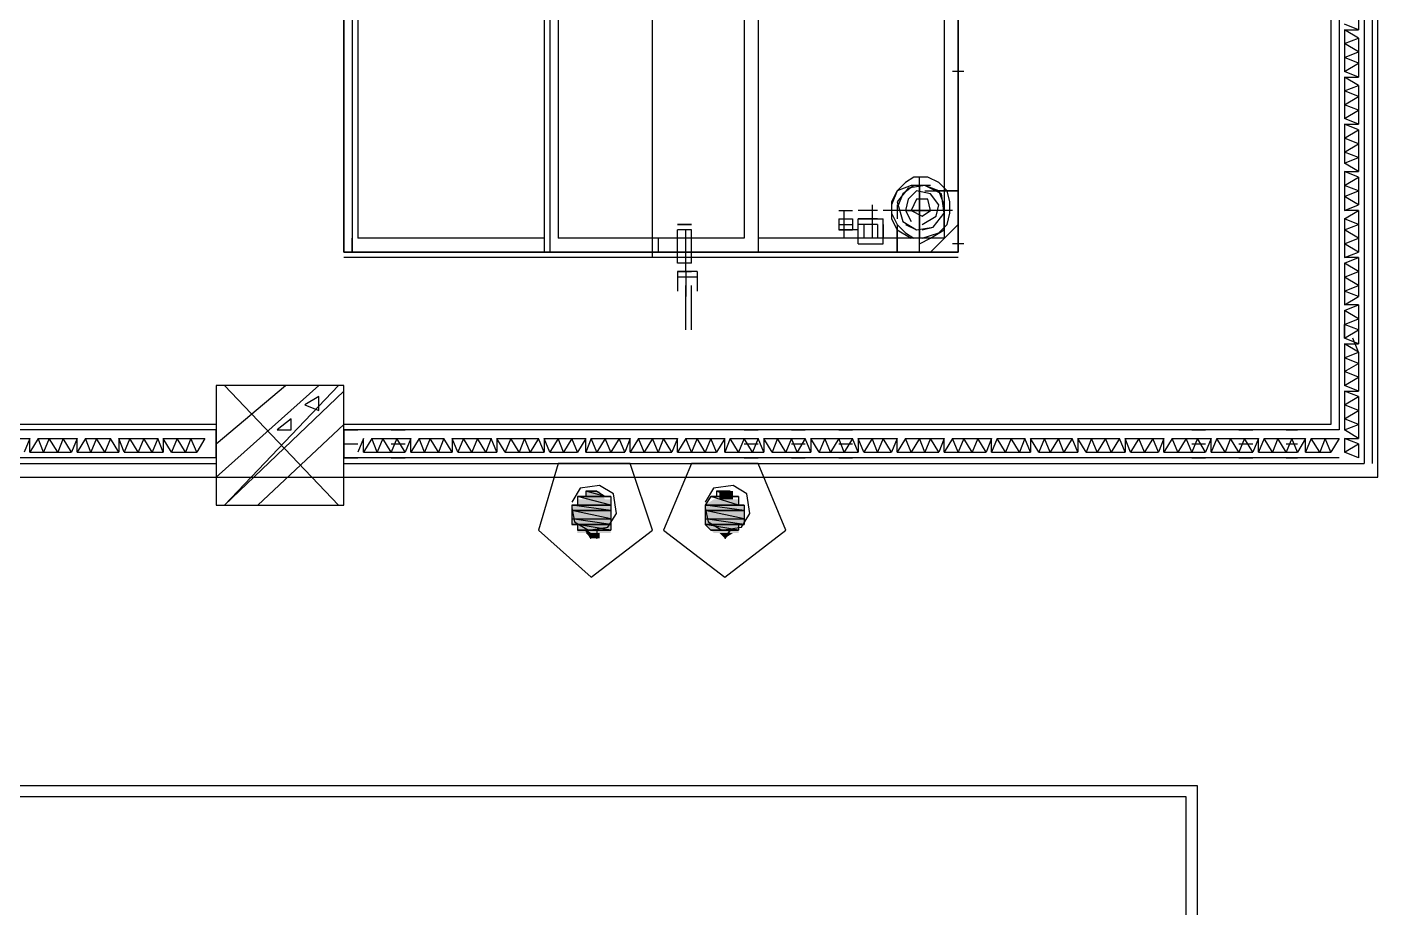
# Model space of a CAD drawing. Header units: millimetres. Extents: x 5 to 415, y 48 to 251.
# Drawn here: x 247.91 to 256.49, y 84.1 to 89.69 of the extents above; entities that cross this region are included whole.
import ezdxf

# ---------------------------------------------------------------- set-up
doc = ezdxf.new("R2010")
doc.units = ezdxf.units.MM
doc.layers.add('H', color=7, linetype='Continuous')
doc.layers.add('P', color=7, linetype='Continuous')

msp = doc.modelspace()

# ---------------------------------------------------------------- hatches: boundary and pattern name
at = {"layer": 'H', "linetype": 'Continuous'}
for points in [[(251.407, 86.66), (251.407, 86.695), (251.619, 86.695), (251.619, 86.66), (251.407, 86.66)], [(251.46, 86.695), (251.46, 86.748), (251.548, 86.748), (251.583, 86.695), (251.46, 86.695)], [(252.218, 86.66), (252.271, 86.695), (252.43, 86.695), (252.43, 86.66), (252.218, 86.66)], [(252.307, 86.695), (252.307, 86.748), (252.395, 86.748), (252.395, 86.695), (252.307, 86.695)], [(251.372, 86.607), (251.372, 86.66), (251.619, 86.66), (251.619, 86.607), (251.372, 86.607)], [(251.372, 86.572), (251.372, 86.607), (251.619, 86.607), (251.619, 86.572), (251.372, 86.572)], [(252.218, 86.607), (252.218, 86.66), (252.465, 86.66), (252.465, 86.607), (252.218, 86.607)], [(252.218, 86.572), (252.218, 86.607), (252.465, 86.607), (252.465, 86.572), (252.218, 86.572)], [(251.372, 86.536), (251.372, 86.572), (251.619, 86.572), (251.619, 86.536), (251.372, 86.536)], [(251.407, 86.483), (251.407, 86.536), (251.619, 86.536), (251.619, 86.483), (251.407, 86.483)], [(252.218, 86.536), (252.218, 86.572), (252.465, 86.572), (252.465, 86.536), (252.218, 86.536)], [(252.271, 86.483), (252.218, 86.536), (252.43, 86.536), (252.43, 86.483), (252.271, 86.483)], [(251.495, 86.448), (251.46, 86.483), (251.548, 86.483), (251.548, 86.448), (251.495, 86.448)], [(252.342, 86.448), (252.307, 86.483), (252.395, 86.483), (252.342, 86.448)]]:
    msp.add_hatch(color=256, dxfattribs=at).paths.add_polyline_path(points)

# ---------------------------------------------------------------- linework, layer by layer
at = {"layer": 'P'}
for points in [[(256.187, 103.258), (256.187, 87.171)], [(256.24, 103.223), (256.24, 87.136)], [(256.24, 103.223), (256.24, 87.136)], [(256.399, 103.223), (256.399, 86.924)], [(256.399, 103.223), (256.399, 86.924)], [(256.452, 86.924), (256.452, 103.223)], [(256.487, 86.836), (256.487, 103.223)], [(251.883, 88.23), (251.883, 94.756)], [(249.925, 94.668), (249.925, 88.265)], [(249.925, 88.265), (249.925, 94.668)], [(249.925, 94.668), (249.925, 88.265)], [(253.824, 94.668), (253.824, 88.265)], [(249.978, 94.615), (249.978, 88.265)], [(251.195, 94.615), (251.195, 88.265)], [(251.231, 94.615), (251.231, 88.265)], [(252.554, 94.615), (252.554, 88.265)], [(252.554, 94.615), (252.554, 88.265)], [(253.824, 88.653), (253.824, 94.615)], [(250.014, 91.581), (250.014, 88.353)], [(251.195, 91.581), (251.195, 88.353)], [(251.284, 91.581), (251.284, 88.353)], [(252.465, 91.581), (252.465, 88.353)], [(252.554, 91.581), (252.554, 88.353)], [(253.735, 91.581), (253.735, 88.353)], [(253.824, 88.265), (253.824, 91.581)], [(253.824, 91.581), (253.824, 88.265)], [(256.364, 89.676), (256.275, 89.711)], [(256.275, 89.676), (256.275, 89.588)], [(256.364, 89.623), (256.275, 89.676)], [(256.275, 89.676), (256.364, 89.676)], [(256.364, 89.747), (256.364, 89.676)], [(256.275, 89.588), (256.364, 89.623)], [(256.275, 89.588), (256.275, 89.5)], [(256.364, 89.535), (256.275, 89.588)], [(256.364, 89.623), (256.364, 89.535)], [(256.275, 89.5), (256.364, 89.535)], [(256.275, 89.5), (256.275, 89.412)], [(256.364, 89.464), (256.275, 89.5)], [(256.364, 89.535), (256.364, 89.464)], [(253.859, 89.412), (253.788, 89.412)], [(256.275, 89.412), (256.364, 89.464)], [(256.364, 89.376), (256.275, 89.412)], [(256.364, 89.464), (256.364, 89.376)], [(256.275, 89.376), (256.275, 89.288)], [(256.364, 89.323), (256.275, 89.376)], [(256.275, 89.376), (256.364, 89.376)], [(256.275, 89.288), (256.364, 89.323)], [(256.275, 89.288), (256.275, 89.2)], [(256.364, 89.253), (256.275, 89.288)], [(256.275, 89.2), (256.364, 89.253)], [(256.364, 89.323), (256.364, 89.253)], [(256.364, 89.253), (256.364, 89.165)], [(256.275, 89.2), (256.275, 89.112)], [(256.364, 89.165), (256.275, 89.2)], [(256.275, 89.112), (256.364, 89.165)], [(256.364, 89.165), (256.364, 89.076)], [(256.364, 89.076), (256.275, 89.112)], [(256.275, 89.076), (256.275, 88.988)], [(256.364, 89.041), (256.275, 89.076)], [(256.275, 89.076), (256.364, 89.076)], [(256.275, 88.988), (256.364, 89.041)], [(256.275, 88.988), (256.275, 88.9)], [(256.364, 88.953), (256.275, 88.988)], [(256.364, 89.041), (256.364, 88.953)], [(256.275, 88.9), (256.364, 88.953)], [(256.275, 88.9), (256.275, 88.829)], [(256.364, 88.865), (256.275, 88.9)], [(256.364, 88.953), (256.364, 88.865)], [(256.275, 88.829), (256.364, 88.865)], [(256.364, 88.777), (256.275, 88.829)], [(256.364, 88.865), (256.364, 88.777)], [(253.541, 88.741), (253.488, 88.706)], [(253.63, 88.741), (253.541, 88.741)], [(253.577, 88.265), (253.577, 88.741)], [(253.7, 88.706), (253.63, 88.741)], [(256.275, 88.777), (256.275, 88.688)], [(256.364, 88.741), (256.275, 88.777)], [(256.275, 88.777), (256.364, 88.777)], [(256.275, 88.688), (256.364, 88.741)], [(256.364, 88.741), (256.364, 88.653)], [(253.436, 88.653), (253.4, 88.565)], [(253.436, 88.653), (253.4, 88.583)], [(253.488, 88.706), (253.436, 88.653)], [(253.524, 88.688), (253.436, 88.653)], [(253.506, 88.671), (253.436, 88.583)], [(253.541, 88.688), (253.471, 88.635)], [(253.612, 88.688), (253.506, 88.671)], [(253.559, 88.653), (253.506, 88.6)], [(253.612, 88.688), (253.524, 88.688)], [(253.647, 88.688), (253.541, 88.688)], [(253.647, 88.635), (253.559, 88.653)], [(253.577, 88.688), (253.577, 88.353)], [(253.718, 88.635), (253.612, 88.688)], [(253.7, 88.653), (253.612, 88.688)], [(253.612, 88.653), (253.824, 88.653)], [(253.753, 88.653), (253.7, 88.706)], [(253.735, 88.565), (253.7, 88.653)], [(253.824, 88.653), (253.7, 88.653)], [(253.771, 88.583), (253.753, 88.653)], [(253.824, 88.653), (253.824, 88.441)], [(256.275, 88.688), (256.275, 88.618)], [(256.364, 88.653), (256.275, 88.688)], [(256.275, 88.618), (256.364, 88.653)], [(256.364, 88.653), (256.364, 88.565)], [(253.277, 88.565), (253.277, 88.353)], [(253.4, 88.583), (253.4, 88.512)], [(253.4, 88.565), (253.4, 88.477)], [(253.4, 88.565), (253.4, 88.477)], [(253.471, 88.635), (253.436, 88.547)], [(253.436, 88.583), (253.471, 88.459)], [(253.436, 88.565), (253.436, 88.477)], [(253.506, 88.6), (253.488, 88.53)], [(253.559, 88.6), (253.524, 88.53)], [(253.559, 88.6), (253.524, 88.53)], [(253.559, 88.6), (253.524, 88.53)], [(253.559, 88.6), (253.524, 88.53)], [(253.63, 88.6), (253.559, 88.6)], [(253.63, 88.6), (253.559, 88.6)], [(253.63, 88.6), (253.559, 88.6)], [(253.63, 88.6), (253.559, 88.6)], [(253.577, 88.441), (253.577, 88.618)], [(253.647, 88.53), (253.63, 88.6)], [(253.647, 88.53), (253.63, 88.6)], [(253.647, 88.53), (253.63, 88.6)], [(253.647, 88.53), (253.63, 88.6)], [(253.7, 88.565), (253.647, 88.635)], [(253.683, 88.494), (253.7, 88.565)], [(253.735, 88.512), (253.718, 88.635)], [(253.735, 88.512), (253.718, 88.635)], [(253.735, 88.477), (253.735, 88.565)], [(253.771, 88.512), (253.771, 88.583)], [(256.275, 88.618), (256.275, 88.53)], [(256.364, 88.565), (256.275, 88.618)], [(256.275, 88.53), (256.364, 88.565)], [(253.065, 88.53), (253.153, 88.53)], [(253.065, 88.53), (253.153, 88.53)], [(253.065, 88.477), (253.153, 88.477)], [(253.065, 88.477), (253.065, 88.406)], [(253.1, 88.353), (253.1, 88.53)], [(253.153, 88.477), (253.153, 88.406)], [(253.312, 88.53), (253.189, 88.53)], [(253.312, 88.53), (253.189, 88.53)], [(253.312, 88.477), (253.189, 88.477)], [(253.312, 88.477), (253.189, 88.477)], [(253.312, 88.477), (253.189, 88.477)], [(253.189, 88.477), (253.347, 88.477)], [(253.189, 88.318), (253.189, 88.477)], [(253.788, 88.53), (253.347, 88.53)], [(253.436, 88.53), (253.347, 88.53)], [(253.347, 88.318), (253.347, 88.477)], [(253.735, 88.53), (253.4, 88.53)], [(253.4, 88.512), (253.436, 88.441)], [(253.4, 88.477), (253.436, 88.406)], [(253.488, 88.53), (253.524, 88.459)], [(253.488, 88.53), (253.647, 88.53)], [(253.524, 88.53), (253.594, 88.494)], [(253.524, 88.53), (253.594, 88.494)], [(253.524, 88.53), (253.594, 88.494)], [(253.524, 88.53), (253.594, 88.494)], [(253.594, 88.494), (253.647, 88.53)], [(253.594, 88.494), (253.647, 88.53)], [(253.594, 88.494), (253.647, 88.53)], [(253.594, 88.494), (253.647, 88.53)], [(253.594, 88.441), (253.683, 88.494)], [(253.665, 88.424), (253.735, 88.512)], [(253.665, 88.424), (253.735, 88.512)], [(253.735, 88.406), (253.735, 88.477)], [(253.753, 88.441), (253.771, 88.512)], [(256.275, 88.477), (256.364, 88.53)], [(256.364, 88.53), (256.275, 88.53)], [(256.275, 88.477), (256.275, 88.406)], [(256.364, 88.441), (256.275, 88.477)], [(256.364, 88.53), (256.364, 88.441)], [(252.13, 88.441), (252.042, 88.441)], [(252.042, 88.441), (252.13, 88.441)], [(252.042, 88.194), (252.042, 88.406)], [(252.13, 88.406), (252.042, 88.406)], [(252.13, 88.406), (252.042, 88.406)], [(252.095, 88.142), (252.095, 88.406)], [(252.13, 88.194), (252.13, 88.406)], [(253.065, 88.441), (253.153, 88.441)], [(253.065, 88.406), (253.153, 88.406)], [(253.189, 88.406), (253.065, 88.406)], [(253.312, 88.441), (253.189, 88.441)], [(253.312, 88.441), (253.224, 88.441)], [(253.224, 88.441), (253.224, 88.353)], [(253.312, 88.441), (253.312, 88.353)], [(253.347, 88.441), (253.347, 88.353)], [(253.436, 88.441), (253.488, 88.388)], [(253.436, 88.441), (253.436, 88.265)], [(253.436, 88.406), (253.524, 88.353)], [(253.436, 88.265), (253.436, 88.406)], [(253.471, 88.459), (253.559, 88.406)], [(253.488, 88.441), (253.559, 88.406)], [(253.488, 88.388), (253.541, 88.353)], [(253.559, 88.406), (253.665, 88.424)], [(253.594, 88.406), (253.665, 88.424)], [(253.594, 88.353), (253.7, 88.388)], [(253.647, 88.265), (253.824, 88.441)], [(253.647, 88.353), (253.735, 88.406)], [(253.7, 88.388), (253.753, 88.441)], [(256.275, 88.406), (256.364, 88.441)], [(256.275, 88.406), (256.275, 88.318)], [(256.364, 88.353), (256.275, 88.406)], [(256.364, 88.441), (256.364, 88.353)], [(249.925, 88.265), (249.925, 88.353)], [(249.978, 88.265), (249.978, 88.353)], [(251.195, 88.353), (250.014, 88.353)], [(252.465, 88.353), (251.284, 88.353)], [(251.919, 88.353), (251.919, 88.265)], [(251.919, 88.353), (251.919, 88.265)], [(253.735, 88.353), (252.554, 88.353)], [(253.189, 88.353), (253.065, 88.353)], [(253.189, 88.318), (253.347, 88.318)], [(253.189, 88.318), (253.347, 88.318)], [(253.189, 88.318), (253.347, 88.318)], [(253.189, 88.318), (253.347, 88.318)], [(253.189, 88.318), (253.347, 88.318)], [(253.312, 88.353), (253.224, 88.353)], [(253.312, 88.353), (253.224, 88.353)], [(253.577, 88.318), (253.647, 88.353)], [(253.859, 88.318), (253.788, 88.318)], [(253.824, 88.265), (253.824, 88.353)], [(253.824, 88.265), (253.824, 88.353)], [(256.275, 88.318), (256.364, 88.353)], [(256.275, 88.318), (256.275, 88.23)], [(256.364, 88.265), (256.275, 88.318)], [(256.364, 88.353), (256.364, 88.265)], [(249.925, 88.265), (253.824, 88.265)], [(253.824, 88.265), (249.925, 88.265)], [(250.014, 88.265), (249.925, 88.265)], [(253.824, 88.23), (249.925, 88.23)], [(249.978, 88.265), (251.195, 88.265)], [(251.231, 88.265), (252.554, 88.265)], [(251.919, 88.265), (251.83, 88.265)], [(251.919, 88.265), (251.83, 88.265)], [(252.554, 88.265), (253.436, 88.265)], [(253.647, 88.265), (253.436, 88.265)], [(253.735, 88.265), (253.824, 88.265)], [(256.275, 88.23), (256.364, 88.265)], [(256.275, 88.194), (256.364, 88.23)], [(256.364, 88.23), (256.275, 88.23)], [(256.364, 88.23), (256.364, 88.142)], [(252.13, 88.194), (252.042, 88.194)], [(252.13, 88.142), (252.042, 88.142)], [(252.042, 88.142), (252.13, 88.142)], [(252.13, 88.142), (252.042, 88.142)], [(252.042, 88.142), (252.042, 88.018)], [(252.166, 88.142), (252.042, 88.142)], [(252.166, 88.142), (252.042, 88.142)], [(252.095, 88.142), (252.095, 87.983)], [(252.166, 88.142), (252.166, 88.018)], [(256.275, 88.194), (256.275, 88.106)], [(256.364, 88.142), (256.275, 88.194)], [(256.275, 88.106), (256.364, 88.142)], [(256.364, 88.142), (256.364, 88.053)], [(252.166, 88.106), (252.042, 88.106)], [(252.095, 87.771), (252.095, 88.053)], [(252.13, 87.771), (252.13, 88.053)], [(256.275, 88.106), (256.275, 88.018)], [(256.364, 88.053), (256.275, 88.106)], [(256.275, 88.018), (256.364, 88.053)], [(256.364, 88.053), (256.364, 87.983)], [(256.275, 88.018), (256.275, 87.93)], [(256.364, 87.983), (256.275, 88.018)], [(256.275, 87.93), (256.364, 87.983)], [(256.275, 87.895), (256.364, 87.93)], [(256.364, 87.93), (256.275, 87.93)], [(256.275, 87.895), (256.275, 87.806)], [(256.364, 87.842), (256.275, 87.895)], [(256.364, 87.93), (256.364, 87.842)], [(256.275, 87.806), (256.364, 87.842)], [(256.275, 87.718), (256.275, 87.806)], [(256.275, 87.806), (256.275, 87.718)], [(256.364, 87.771), (256.275, 87.806)], [(256.364, 87.842), (256.364, 87.771)], [(256.275, 87.718), (256.364, 87.771)], [(256.364, 87.683), (256.275, 87.718)], [(256.364, 87.63), (256.328, 87.718)], [(256.364, 87.771), (256.364, 87.683)], [(256.275, 87.683), (256.275, 87.595)], [(256.364, 87.63), (256.275, 87.683)], [(256.275, 87.683), (256.364, 87.683)], [(256.275, 87.595), (256.364, 87.63)], [(256.364, 87.63), (256.364, 87.559)], [(256.275, 87.595), (256.275, 87.507)], [(256.364, 87.559), (256.275, 87.595)], [(256.275, 87.507), (256.364, 87.559)], [(256.364, 87.559), (256.364, 87.471)], [(256.275, 87.507), (256.275, 87.418)], [(256.364, 87.471), (256.275, 87.507)], [(256.275, 87.418), (256.364, 87.471)], [(256.364, 87.471), (256.364, 87.383)], [(249.114, 87.048), (249.555, 87.418)], [(249.114, 86.836), (249.767, 87.418)], [(249.114, 87.418), (249.114, 86.66)], [(249.925, 87.418), (249.114, 87.418)], [(249.89, 86.66), (249.167, 87.418)], [(249.167, 86.66), (249.89, 87.418)], [(249.167, 86.66), (249.925, 87.383)], [(249.925, 86.66), (249.925, 87.418)], [(256.364, 87.383), (256.275, 87.418)], [(256.275, 87.383), (256.275, 87.295)], [(256.364, 87.348), (256.275, 87.383)], [(256.275, 87.383), (256.364, 87.383)], [(249.767, 87.348), (249.678, 87.295)], [(249.678, 87.295), (249.767, 87.26)], [(249.767, 87.26), (249.767, 87.348)], [(256.275, 87.295), (256.364, 87.348)], [(256.275, 87.295), (256.275, 87.207)], [(256.364, 87.26), (256.275, 87.295)], [(256.364, 87.348), (256.364, 87.26)], [(249.59, 87.207), (249.502, 87.136)], [(249.59, 87.136), (249.59, 87.207)], [(256.275, 87.207), (256.364, 87.26)], [(256.275, 87.207), (256.275, 87.136)], [(256.364, 87.171), (256.275, 87.207)], [(256.364, 87.26), (256.364, 87.171)], [(249.114, 87.171), (236.767, 87.171)], [(249.114, 87.136), (236.767, 87.136)], [(249.114, 87.136), (236.767, 87.136)], [(249.114, 86.96), (249.114, 87.136)], [(249.379, 86.66), (249.925, 87.171)], [(249.502, 87.136), (249.59, 87.136)], [(256.187, 87.171), (249.925, 87.171)], [(249.925, 87.136), (250.014, 87.136)], [(249.925, 87.136), (249.925, 86.96)], [(256.24, 87.136), (249.925, 87.136)], [(256.24, 87.136), (249.925, 87.136)], [(250.225, 87.136), (250.313, 87.136)], [(252.465, 87.136), (252.554, 87.136)], [(252.765, 87.136), (252.853, 87.136)], [(253.065, 87.136), (253.153, 87.136)], [(255.305, 87.136), (255.393, 87.136)], [(255.605, 87.136), (255.693, 87.136)], [(255.905, 87.136), (255.976, 87.136)], [(256.275, 87.136), (256.364, 87.171)], [(256.364, 87.083), (256.275, 87.136)], [(256.364, 87.171), (256.364, 87.083)], [(247.862, 87.083), (247.932, 87.083)], [(247.932, 87.083), (247.897, 86.995)], [(247.985, 87.083), (247.932, 86.995)], [(247.932, 86.995), (247.932, 87.083)], [(247.985, 87.083), (248.056, 87.083)], [(248.02, 86.995), (247.985, 87.083)], [(248.056, 87.083), (248.02, 86.995)], [(248.056, 87.083), (248.144, 87.083)], [(248.109, 86.995), (248.056, 87.083)], [(248.144, 87.083), (248.109, 86.995)], [(248.144, 87.083), (248.232, 87.083)], [(248.197, 86.995), (248.144, 87.083)], [(248.232, 87.083), (248.197, 86.995)], [(248.285, 87.083), (248.232, 86.995)], [(248.232, 86.995), (248.232, 87.083)], [(248.285, 87.083), (248.356, 87.083)], [(248.32, 86.995), (248.285, 87.083)], [(248.356, 87.083), (248.32, 86.995)], [(248.356, 87.083), (248.444, 87.083)], [(248.408, 86.995), (248.356, 87.083)], [(248.444, 87.083), (248.408, 86.995)], [(248.497, 86.995), (248.444, 87.083)], [(248.497, 87.083), (248.567, 87.083)], [(248.532, 86.995), (248.497, 87.083)], [(248.497, 87.083), (248.497, 86.995)], [(248.567, 87.083), (248.532, 86.995)], [(248.567, 87.083), (248.655, 87.083)], [(248.62, 86.995), (248.567, 87.083)], [(248.655, 87.083), (248.62, 86.995)], [(248.655, 87.083), (248.744, 87.083)], [(248.708, 86.995), (248.655, 87.083)], [(248.744, 87.083), (248.708, 86.995)], [(248.779, 86.995), (248.744, 87.083)], [(248.779, 87.083), (248.867, 87.083)], [(248.832, 86.995), (248.779, 87.083)], [(248.779, 87.083), (248.779, 86.995)], [(248.867, 87.083), (248.832, 86.995)], [(248.867, 87.083), (248.955, 87.083)], [(248.92, 86.995), (248.867, 87.083)], [(248.955, 87.083), (248.92, 86.995)], [(248.955, 87.083), (249.043, 87.083)], [(248.991, 86.995), (248.955, 87.083)], [(249.043, 87.083), (248.991, 86.995)], [(249.925, 87.048), (250.014, 87.048)], [(250.049, 87.083), (250.014, 86.995)], [(250.102, 87.083), (250.049, 86.995)], [(250.049, 86.995), (250.049, 87.083)], [(250.102, 87.083), (250.172, 87.083)], [(250.137, 86.995), (250.102, 87.083)], [(250.172, 87.083), (250.137, 86.995)], [(250.172, 87.083), (250.261, 87.083)], [(250.225, 86.995), (250.172, 87.083)], [(250.261, 87.083), (250.225, 86.995)], [(250.225, 87.048), (250.313, 87.048)], [(250.261, 87.083), (250.349, 87.083)], [(250.313, 86.995), (250.261, 87.083)], [(250.349, 87.083), (250.313, 86.995)], [(250.402, 87.083), (250.349, 86.995)], [(250.349, 86.995), (250.349, 87.083)], [(250.402, 87.083), (250.472, 87.083)], [(250.437, 86.995), (250.402, 87.083)], [(250.472, 87.083), (250.437, 86.995)], [(250.472, 87.083), (250.56, 87.083)], [(250.525, 86.995), (250.472, 87.083)], [(250.56, 87.083), (250.525, 86.995)], [(250.613, 86.995), (250.56, 87.083)], [(250.613, 87.083), (250.684, 87.083)], [(250.649, 86.995), (250.613, 87.083)], [(250.613, 87.083), (250.613, 86.995)], [(250.684, 87.083), (250.649, 86.995)], [(250.684, 87.083), (250.772, 87.083)], [(250.737, 86.995), (250.684, 87.083)], [(250.772, 87.083), (250.737, 86.995)], [(250.772, 87.083), (250.86, 87.083)], [(250.825, 86.995), (250.772, 87.083)], [(250.86, 87.083), (250.825, 86.995)], [(250.896, 86.995), (250.86, 87.083)], [(250.896, 87.083), (250.984, 87.083)], [(250.948, 86.995), (250.896, 87.083)], [(250.896, 87.083), (250.896, 86.995)], [(250.984, 87.083), (250.948, 86.995)], [(250.984, 87.083), (251.072, 87.083)], [(251.037, 86.995), (250.984, 87.083)], [(251.072, 87.083), (251.037, 86.995)], [(251.072, 87.083), (251.16, 87.083)], [(251.107, 86.995), (251.072, 87.083)], [(251.16, 87.083), (251.107, 86.995)], [(251.195, 86.995), (251.16, 87.083)], [(251.195, 87.083), (251.284, 87.083)], [(251.231, 86.995), (251.195, 87.083)], [(251.195, 87.083), (251.195, 86.995)], [(251.284, 87.083), (251.231, 86.995)], [(251.284, 87.083), (251.372, 87.083)], [(251.319, 86.995), (251.284, 87.083)], [(251.372, 87.083), (251.319, 86.995)], [(251.372, 87.083), (251.46, 87.083)], [(251.407, 86.995), (251.372, 87.083)], [(251.46, 87.083), (251.407, 86.995)], [(251.495, 87.083), (251.46, 86.995)], [(251.46, 86.995), (251.46, 87.083)], [(251.495, 87.083), (251.583, 87.083)], [(251.531, 86.995), (251.495, 87.083)], [(251.583, 87.083), (251.531, 86.995)], [(251.583, 87.083), (251.672, 87.083)], [(251.619, 86.995), (251.583, 87.083)], [(251.672, 87.083), (251.619, 86.995)], [(251.672, 87.083), (251.742, 87.083)], [(251.707, 86.995), (251.672, 87.083)], [(251.742, 87.083), (251.707, 86.995)], [(251.795, 87.083), (251.742, 86.995)], [(251.742, 86.995), (251.742, 87.083)], [(251.795, 87.083), (251.883, 87.083)], [(251.83, 86.995), (251.795, 87.083)], [(251.883, 87.083), (251.83, 86.995)], [(251.883, 87.083), (251.954, 87.083)], [(251.919, 86.995), (251.883, 87.083)], [(251.954, 87.083), (251.919, 86.995)], [(251.954, 87.083), (252.042, 87.083)], [(252.007, 86.995), (251.954, 87.083)], [(252.042, 87.083), (252.007, 86.995)], [(252.095, 87.083), (252.042, 86.995)], [(252.042, 86.995), (252.042, 87.083)], [(252.095, 87.083), (252.166, 87.083)], [(252.13, 86.995), (252.095, 87.083)], [(252.166, 87.083), (252.13, 86.995)], [(252.166, 87.083), (252.254, 87.083)], [(252.218, 86.995), (252.166, 87.083)], [(252.254, 87.083), (252.218, 86.995)], [(252.254, 87.083), (252.342, 87.083)], [(252.289, 86.995), (252.254, 87.083)], [(252.342, 87.083), (252.289, 86.995)], [(252.377, 87.083), (252.342, 86.995)], [(252.342, 86.995), (252.342, 87.083)], [(252.377, 87.083), (252.465, 87.083)], [(252.43, 86.995), (252.377, 87.083)], [(252.465, 87.083), (252.43, 86.995)], [(252.465, 87.083), (252.554, 87.083)], [(252.518, 86.995), (252.465, 87.083)], [(252.465, 87.048), (252.554, 87.048)], [(252.554, 87.083), (252.518, 86.995)], [(252.589, 86.995), (252.554, 87.083)], [(252.589, 87.083), (252.677, 87.083)], [(252.642, 86.995), (252.589, 87.083)], [(252.589, 87.083), (252.589, 86.995)], [(252.677, 87.083), (252.642, 86.995)], [(252.677, 87.083), (252.765, 87.083)], [(252.73, 86.995), (252.677, 87.083)], [(252.765, 87.083), (252.73, 86.995)], [(252.765, 87.083), (252.853, 87.083)], [(252.801, 86.995), (252.765, 87.083)], [(252.765, 87.048), (252.853, 87.048)], [(252.853, 87.083), (252.801, 86.995)], [(252.889, 86.995), (252.853, 87.083)], [(252.889, 87.083), (252.977, 87.083)], [(252.942, 86.995), (252.889, 87.083)], [(252.889, 87.083), (252.889, 86.995)], [(252.977, 87.083), (252.942, 86.995)], [(252.977, 87.083), (253.065, 87.083)], [(253.012, 86.995), (252.977, 87.083)], [(253.065, 87.083), (253.012, 86.995)], [(253.065, 87.083), (253.153, 87.083)], [(253.1, 86.995), (253.065, 87.083)], [(253.065, 87.048), (253.153, 87.048)], [(253.153, 87.083), (253.1, 86.995)], [(253.189, 86.995), (253.153, 87.083)], [(253.189, 87.083), (253.277, 87.083)], [(253.224, 86.995), (253.189, 87.083)], [(253.189, 87.083), (253.189, 86.995)], [(253.277, 87.083), (253.224, 86.995)], [(253.277, 87.083), (253.347, 87.083)], [(253.312, 86.995), (253.277, 87.083)], [(253.347, 87.083), (253.312, 86.995)], [(253.347, 87.083), (253.436, 87.083)], [(253.4, 86.995), (253.347, 87.083)], [(253.436, 87.083), (253.4, 86.995)], [(253.488, 87.083), (253.436, 86.995)], [(253.436, 86.995), (253.436, 87.083)], [(253.488, 87.083), (253.577, 87.083)], [(253.524, 86.995), (253.488, 87.083)], [(253.577, 87.083), (253.524, 86.995)], [(253.577, 87.083), (253.647, 87.083)], [(253.612, 86.995), (253.577, 87.083)], [(253.647, 87.083), (253.612, 86.995)], [(253.647, 87.083), (253.735, 87.083)], [(253.7, 86.995), (253.647, 87.083)], [(253.735, 87.083), (253.7, 86.995)], [(253.788, 87.083), (253.735, 86.995)], [(253.735, 86.995), (253.735, 87.083)], [(253.788, 87.083), (253.859, 87.083)], [(253.824, 86.995), (253.788, 87.083)], [(253.859, 87.083), (253.824, 86.995)], [(253.859, 87.083), (253.947, 87.083)], [(253.912, 86.995), (253.859, 87.083)], [(253.947, 87.083), (253.912, 86.995)], [(253.947, 87.083), (254.035, 87.083)], [(254, 86.995), (253.947, 87.083)], [(254.035, 87.083), (254, 86.995)], [(254.071, 87.083), (254.035, 86.995)], [(254.035, 86.995), (254.035, 87.083)], [(254.071, 87.083), (254.159, 87.083)], [(254.123, 86.995), (254.071, 87.083)], [(254.159, 87.083), (254.123, 86.995)], [(254.159, 87.083), (254.247, 87.083)], [(254.212, 86.995), (254.159, 87.083)], [(254.247, 87.083), (254.212, 86.995)], [(254.282, 86.995), (254.247, 87.083)], [(254.282, 87.083), (254.37, 87.083)], [(254.335, 86.995), (254.282, 87.083)], [(254.282, 87.083), (254.282, 86.995)], [(254.37, 87.083), (254.335, 86.995)], [(254.37, 87.083), (254.459, 87.083)], [(254.406, 86.995), (254.37, 87.083)], [(254.459, 87.083), (254.406, 86.995)], [(254.459, 87.083), (254.547, 87.083)], [(254.494, 86.995), (254.459, 87.083)], [(254.547, 87.083), (254.494, 86.995)], [(254.582, 86.995), (254.547, 87.083)], [(254.582, 87.083), (254.67, 87.083)], [(254.635, 86.995), (254.582, 87.083)], [(254.582, 87.083), (254.582, 86.995)], [(254.67, 87.083), (254.635, 86.995)], [(254.67, 87.083), (254.758, 87.083)], [(254.706, 86.995), (254.67, 87.083)], [(254.758, 87.083), (254.706, 86.995)], [(254.758, 87.083), (254.847, 87.083)], [(254.794, 86.995), (254.758, 87.083)], [(254.847, 87.083), (254.794, 86.995)], [(254.882, 86.995), (254.847, 87.083)], [(254.882, 87.083), (254.97, 87.083)], [(254.917, 86.995), (254.882, 87.083)], [(254.882, 87.083), (254.882, 86.995)], [(254.97, 87.083), (254.917, 86.995)], [(254.97, 87.083), (255.058, 87.083)], [(255.005, 86.995), (254.97, 87.083)], [(255.058, 87.083), (255.005, 86.995)], [(255.058, 87.083), (255.129, 87.083)], [(255.094, 86.995), (255.058, 87.083)], [(255.129, 87.083), (255.094, 86.995)], [(255.182, 87.083), (255.129, 86.995)], [(255.129, 86.995), (255.129, 87.083)], [(255.182, 87.083), (255.27, 87.083)], [(255.217, 86.995), (255.182, 87.083)], [(255.27, 87.083), (255.217, 86.995)], [(255.27, 87.083), (255.341, 87.083)], [(255.305, 86.995), (255.27, 87.083)], [(255.341, 87.083), (255.305, 86.995)], [(255.305, 87.048), (255.393, 87.048)], [(255.341, 87.083), (255.429, 87.083)], [(255.393, 86.995), (255.341, 87.083)], [(255.429, 87.083), (255.393, 86.995)], [(255.464, 87.083), (255.429, 86.995)], [(255.429, 86.995), (255.429, 87.083)], [(255.464, 87.083), (255.552, 87.083)], [(255.517, 86.995), (255.464, 87.083)], [(255.552, 87.083), (255.517, 86.995)], [(255.552, 87.083), (255.64, 87.083)], [(255.605, 86.995), (255.552, 87.083)], [(255.64, 87.083), (255.605, 86.995)], [(255.605, 87.048), (255.693, 87.048)], [(255.64, 87.083), (255.729, 87.083)], [(255.693, 86.995), (255.64, 87.083)], [(255.729, 87.083), (255.693, 86.995)], [(255.764, 87.083), (255.729, 86.995)], [(255.729, 86.995), (255.729, 87.083)], [(255.764, 87.083), (255.852, 87.083)], [(255.817, 86.995), (255.764, 87.083)], [(255.852, 87.083), (255.817, 86.995)], [(255.852, 87.083), (255.94, 87.083)], [(255.905, 86.995), (255.852, 87.083)], [(255.94, 87.083), (255.905, 86.995)], [(255.905, 87.048), (255.976, 87.048)], [(255.94, 87.083), (256.028, 87.083)], [(255.976, 86.995), (255.94, 87.083)], [(256.028, 87.083), (255.976, 86.995)], [(256.064, 87.083), (256.028, 86.995)], [(256.028, 86.995), (256.028, 87.083)], [(256.064, 87.083), (256.152, 87.083)], [(256.117, 86.995), (256.064, 87.083)], [(256.152, 87.083), (256.117, 86.995)], [(256.152, 87.083), (256.24, 87.083)], [(256.187, 86.995), (256.152, 87.083)], [(256.24, 87.083), (256.187, 86.995)], [(256.275, 87.083), (256.275, 86.995)], [(256.364, 87.048), (256.275, 87.083)], [(256.275, 87.083), (256.364, 87.083)], [(256.275, 86.995), (256.364, 87.048)], [(256.364, 87.048), (256.364, 86.96)], [(249.114, 86.96), (236.767, 86.96)], [(249.114, 86.96), (236.767, 86.96)], [(247.932, 86.995), (248.02, 86.995)], [(248.02, 86.995), (248.109, 86.995)], [(248.109, 86.995), (248.197, 86.995)], [(248.232, 86.995), (248.32, 86.995)], [(248.32, 86.995), (248.408, 86.995)], [(248.408, 86.995), (248.497, 86.995)], [(248.532, 86.995), (248.62, 86.995)], [(248.62, 86.995), (248.708, 86.995)], [(248.708, 86.995), (248.779, 86.995)], [(248.832, 86.995), (248.92, 86.995)], [(248.92, 86.995), (248.991, 86.995)], [(249.925, 86.96), (250.014, 86.96)], [(256.24, 86.96), (249.925, 86.96)], [(256.24, 86.96), (249.925, 86.96)], [(250.049, 86.995), (250.137, 86.995)], [(250.137, 86.995), (250.225, 86.995)], [(250.225, 86.995), (250.313, 86.995)], [(250.225, 86.96), (250.313, 86.96)], [(250.349, 86.995), (250.437, 86.995)], [(250.437, 86.995), (250.525, 86.995)], [(250.525, 86.995), (250.613, 86.995)], [(250.649, 86.995), (250.737, 86.995)], [(250.737, 86.995), (250.825, 86.995)], [(250.825, 86.995), (250.896, 86.995)], [(250.948, 86.995), (251.037, 86.995)], [(251.037, 86.995), (251.107, 86.995)], [(251.107, 86.995), (251.195, 86.995)], [(251.231, 86.995), (251.319, 86.995)], [(251.319, 86.995), (251.407, 86.995)], [(251.46, 86.995), (251.531, 86.995)], [(251.531, 86.995), (251.619, 86.995)], [(251.619, 86.995), (251.707, 86.995)], [(251.742, 86.995), (251.83, 86.995)], [(251.83, 86.995), (251.919, 86.995)], [(251.919, 86.995), (252.007, 86.995)], [(252.042, 86.995), (252.13, 86.995)], [(252.13, 86.995), (252.218, 86.995)], [(252.218, 86.995), (252.289, 86.995)], [(252.342, 86.995), (252.43, 86.995)], [(252.43, 86.995), (252.518, 86.995)], [(252.465, 86.96), (252.554, 86.96)], [(252.518, 86.995), (252.589, 86.995)], [(252.642, 86.995), (252.73, 86.995)], [(252.73, 86.995), (252.801, 86.995)], [(252.765, 86.96), (252.853, 86.96)], [(252.801, 86.995), (252.889, 86.995)], [(252.942, 86.995), (253.012, 86.995)], [(253.012, 86.995), (253.1, 86.995)], [(253.065, 86.96), (253.153, 86.96)], [(253.1, 86.995), (253.189, 86.995)], [(253.224, 86.995), (253.312, 86.995)], [(253.312, 86.995), (253.4, 86.995)], [(253.436, 86.995), (253.524, 86.995)], [(253.524, 86.995), (253.612, 86.995)], [(253.612, 86.995), (253.7, 86.995)], [(253.735, 86.995), (253.824, 86.995)], [(253.824, 86.995), (253.912, 86.995)], [(253.912, 86.995), (254, 86.995)], [(254.035, 86.995), (254.123, 86.995)], [(254.123, 86.995), (254.212, 86.995)], [(254.212, 86.995), (254.282, 86.995)], [(254.335, 86.995), (254.406, 86.995)], [(254.406, 86.995), (254.494, 86.995)], [(254.494, 86.995), (254.582, 86.995)], [(254.635, 86.995), (254.706, 86.995)], [(254.706, 86.995), (254.794, 86.995)], [(254.794, 86.995), (254.882, 86.995)], [(254.917, 86.995), (255.005, 86.995)], [(255.005, 86.995), (255.094, 86.995)], [(255.129, 86.995), (255.217, 86.995)], [(255.217, 86.995), (255.305, 86.995)], [(255.305, 86.995), (255.393, 86.995)], [(255.305, 86.96), (255.393, 86.96)], [(255.429, 86.995), (255.517, 86.995)], [(255.517, 86.995), (255.605, 86.995)], [(255.605, 86.995), (255.693, 86.995)], [(255.605, 86.96), (255.693, 86.96)], [(255.729, 86.995), (255.817, 86.995)], [(255.817, 86.995), (255.905, 86.995)], [(255.905, 86.995), (255.976, 86.995)], [(255.905, 86.96), (255.976, 86.96)], [(256.028, 86.995), (256.117, 86.995)], [(256.117, 86.995), (256.187, 86.995)], [(256.364, 86.96), (256.275, 86.995)], [(236.767, 86.924), (249.114, 86.924)], [(249.925, 86.924), (256.24, 86.924)], [(251.284, 86.924), (251.16, 86.501)], [(251.742, 86.924), (251.284, 86.924)], [(251.883, 86.501), (251.742, 86.924)], [(252.13, 86.924), (251.954, 86.501)], [(252.554, 86.924), (252.13, 86.924)], [(252.73, 86.501), (252.554, 86.924)], [(256.24, 86.924), (256.399, 86.924)], [(236.767, 86.836), (256.487, 86.836)], [(251.425, 86.766), (251.372, 86.678)], [(251.548, 86.783), (251.425, 86.766)], [(251.636, 86.73), (251.548, 86.783)], [(252.271, 86.766), (252.218, 86.678)], [(252.395, 86.783), (252.271, 86.766)], [(252.483, 86.73), (252.395, 86.783)], [(251.619, 86.66), (251.407, 86.713)], [(251.407, 86.713), (251.407, 86.66)], [(251.619, 86.66), (251.407, 86.713)], [(251.407, 86.713), (251.619, 86.713)], [(251.407, 86.713), (251.619, 86.713)], [(251.583, 86.713), (251.407, 86.713)], [(251.619, 86.713), (251.407, 86.713)], [(251.407, 86.713), (251.407, 86.713)], [(251.407, 86.713), (251.619, 86.713)], [(251.583, 86.713), (251.407, 86.713)], [(251.407, 86.713), (251.46, 86.713)], [(251.583, 86.713), (251.46, 86.748)], [(251.46, 86.748), (251.46, 86.713)], [(251.583, 86.713), (251.46, 86.748)], [(251.46, 86.748), (251.531, 86.748)], [(251.495, 86.748), (251.46, 86.748)], [(251.46, 86.748), (251.495, 86.748)], [(251.46, 86.713), (251.583, 86.713)], [(251.583, 86.713), (251.46, 86.713)], [(251.46, 86.713), (251.583, 86.713)], [(251.46, 86.713), (251.583, 86.713)], [(251.495, 86.748), (251.531, 86.748)], [(251.531, 86.748), (251.495, 86.748)], [(251.531, 86.748), (251.583, 86.713)], [(251.619, 86.713), (251.583, 86.713)], [(251.619, 86.713), (251.619, 86.66)], [(251.654, 86.607), (251.636, 86.73)], [(252.254, 86.713), (252.218, 86.66)], [(252.43, 86.66), (252.254, 86.713)], [(252.43, 86.66), (252.254, 86.713)], [(252.254, 86.713), (252.43, 86.713)], [(252.254, 86.713), (252.43, 86.713)], [(252.43, 86.713), (252.254, 86.713)], [(252.254, 86.713), (252.254, 86.713)], [(252.43, 86.713), (252.254, 86.713)], [(252.254, 86.713), (252.254, 86.713)], [(252.254, 86.713), (252.43, 86.713)], [(252.254, 86.713), (252.43, 86.713)], [(252.289, 86.713), (252.254, 86.713)], [(252.377, 86.713), (252.289, 86.748)], [(252.289, 86.748), (252.289, 86.713)], [(252.377, 86.713), (252.289, 86.748)], [(252.289, 86.748), (252.377, 86.748)], [(252.342, 86.748), (252.289, 86.748)], [(252.289, 86.748), (252.342, 86.748)], [(252.43, 86.713), (252.289, 86.713)], [(252.43, 86.713), (252.289, 86.713)], [(252.289, 86.713), (252.377, 86.713)], [(252.289, 86.713), (252.377, 86.713)], [(252.342, 86.748), (252.377, 86.748)], [(252.377, 86.748), (252.342, 86.748)], [(252.377, 86.748), (252.377, 86.713)], [(252.377, 86.713), (252.43, 86.713)], [(252.43, 86.713), (252.43, 86.66)], [(252.501, 86.607), (252.483, 86.73)], [(249.114, 86.66), (249.925, 86.66)], [(251.619, 86.625), (251.372, 86.66)], [(251.372, 86.66), (251.372, 86.625)], [(251.619, 86.625), (251.372, 86.66)], [(251.372, 86.66), (251.619, 86.66)], [(251.619, 86.66), (251.372, 86.66)], [(251.372, 86.66), (251.407, 86.66)], [(251.372, 86.642), (251.389, 86.554)], [(251.619, 86.572), (251.372, 86.625)], [(251.372, 86.625), (251.372, 86.572)], [(251.619, 86.572), (251.372, 86.625)], [(251.372, 86.625), (251.619, 86.625)], [(251.372, 86.625), (251.619, 86.625)], [(251.619, 86.625), (251.372, 86.625)], [(251.372, 86.625), (251.372, 86.625)], [(251.619, 86.625), (251.372, 86.625)], [(251.372, 86.625), (251.372, 86.625)], [(251.372, 86.625), (251.619, 86.625)], [(251.372, 86.625), (251.619, 86.625)], [(251.407, 86.66), (251.619, 86.66)], [(251.619, 86.66), (251.407, 86.66)], [(251.407, 86.66), (251.619, 86.66)], [(251.407, 86.66), (251.619, 86.66)], [(251.601, 86.519), (251.654, 86.607)], [(251.619, 86.66), (251.619, 86.625)], [(251.619, 86.625), (251.619, 86.572)], [(252.465, 86.625), (252.218, 86.66)], [(252.218, 86.66), (252.218, 86.625)], [(252.465, 86.625), (252.218, 86.66)], [(252.218, 86.66), (252.465, 86.66)], [(252.218, 86.66), (252.465, 86.66)], [(252.43, 86.66), (252.218, 86.66)], [(252.465, 86.66), (252.218, 86.66)], [(252.218, 86.66), (252.218, 86.66)], [(252.218, 86.66), (252.465, 86.66)], [(252.218, 86.66), (252.43, 86.66)], [(252.218, 86.642), (252.236, 86.554)], [(252.465, 86.572), (252.218, 86.625)], [(252.218, 86.625), (252.218, 86.572)], [(252.465, 86.572), (252.218, 86.625)], [(252.218, 86.625), (252.465, 86.625)], [(252.218, 86.625), (252.465, 86.625)], [(252.465, 86.625), (252.218, 86.625)], [(252.218, 86.625), (252.218, 86.625)], [(252.465, 86.625), (252.218, 86.625)], [(252.218, 86.625), (252.218, 86.625)], [(252.218, 86.625), (252.465, 86.625)], [(252.218, 86.625), (252.465, 86.625)], [(252.465, 86.66), (252.43, 86.66)], [(252.448, 86.519), (252.501, 86.607)], [(252.465, 86.66), (252.465, 86.625)], [(252.465, 86.625), (252.465, 86.572)], [(251.16, 86.501), (251.495, 86.201)], [(251.619, 86.536), (251.372, 86.572)], [(251.372, 86.572), (251.372, 86.536)], [(251.619, 86.536), (251.372, 86.572)], [(251.372, 86.572), (251.619, 86.572)], [(251.372, 86.572), (251.619, 86.572)], [(251.372, 86.536), (251.619, 86.536)], [(251.619, 86.536), (251.372, 86.536)], [(251.372, 86.536), (251.619, 86.536)], [(251.407, 86.536), (251.372, 86.536)], [(251.372, 86.536), (251.619, 86.536)], [(251.389, 86.554), (251.478, 86.501)], [(251.619, 86.501), (251.407, 86.536)], [(251.407, 86.536), (251.407, 86.501)], [(251.619, 86.501), (251.407, 86.536)], [(251.407, 86.536), (251.619, 86.536)], [(251.619, 86.536), (251.407, 86.536)], [(251.407, 86.501), (251.583, 86.501)], [(251.583, 86.501), (251.407, 86.501)], [(251.407, 86.501), (251.583, 86.501)], [(251.46, 86.501), (251.407, 86.501)], [(251.407, 86.501), (251.583, 86.501)], [(251.583, 86.501), (251.407, 86.501)], [(251.407, 86.501), (251.407, 86.501)], [(251.583, 86.501), (251.407, 86.501)], [(251.407, 86.501), (251.619, 86.501)], [(251.407, 86.501), (251.619, 86.501)], [(251.495, 86.448), (251.46, 86.501)], [(251.46, 86.501), (251.495, 86.448)], [(251.531, 86.448), (251.46, 86.501)], [(251.46, 86.501), (251.531, 86.501)], [(251.46, 86.501), (251.531, 86.501)], [(251.583, 86.501), (251.46, 86.501)], [(251.531, 86.501), (251.46, 86.501)], [(251.46, 86.501), (251.46, 86.501)], [(251.46, 86.501), (251.531, 86.501)], [(251.583, 86.501), (251.46, 86.501)], [(251.478, 86.501), (251.601, 86.519)], [(251.495, 86.201), (251.883, 86.501)], [(251.531, 86.501), (251.531, 86.448)], [(251.531, 86.501), (251.583, 86.501)], [(251.619, 86.501), (251.583, 86.501)], [(251.619, 86.572), (251.619, 86.536)], [(251.619, 86.536), (251.619, 86.501)], [(251.954, 86.501), (252.342, 86.201)], [(252.465, 86.536), (252.218, 86.572)], [(252.218, 86.572), (252.218, 86.536)], [(252.465, 86.536), (252.218, 86.572)], [(252.218, 86.572), (252.465, 86.572)], [(252.218, 86.572), (252.465, 86.572)], [(252.43, 86.501), (252.218, 86.536)], [(252.218, 86.536), (252.254, 86.501)], [(252.43, 86.501), (252.218, 86.536)], [(252.218, 86.536), (252.43, 86.536)], [(252.218, 86.536), (252.43, 86.536)], [(252.465, 86.536), (252.218, 86.536)], [(252.43, 86.536), (252.218, 86.536)], [(252.218, 86.536), (252.218, 86.536)], [(252.218, 86.536), (252.43, 86.536)], [(252.218, 86.536), (252.465, 86.536)], [(252.236, 86.554), (252.324, 86.501)], [(252.377, 86.501), (252.254, 86.501)], [(252.254, 86.501), (252.289, 86.501)], [(252.377, 86.501), (252.254, 86.501)], [(252.254, 86.501), (252.43, 86.501)], [(252.254, 86.501), (252.43, 86.501)], [(252.43, 86.501), (252.254, 86.501)], [(252.254, 86.501), (252.254, 86.501)], [(252.43, 86.501), (252.254, 86.501)], [(252.254, 86.501), (252.254, 86.501)], [(252.254, 86.501), (252.43, 86.501)], [(252.254, 86.501), (252.43, 86.501)], [(252.289, 86.501), (252.289, 86.501)], [(252.289, 86.501), (252.289, 86.501)], [(252.289, 86.501), (252.377, 86.501)], [(252.377, 86.501), (252.289, 86.501)], [(252.289, 86.501), (252.289, 86.501)], [(252.377, 86.501), (252.289, 86.501)], [(252.289, 86.501), (252.289, 86.501)], [(252.289, 86.501), (252.377, 86.501)], [(252.289, 86.501), (252.377, 86.501)], [(252.324, 86.501), (252.448, 86.519)], [(252.342, 86.201), (252.73, 86.501)], [(252.342, 86.448), (252.377, 86.501)], [(252.377, 86.501), (252.342, 86.448)], [(252.43, 86.501), (252.377, 86.501)], [(252.43, 86.536), (252.43, 86.501)], [(252.43, 86.536), (252.465, 86.536)], [(252.465, 86.572), (252.465, 86.536)], [(255.341, 84.878), (203.271, 84.878)], [(255.341, 84.878), (203.271, 84.878)], [(255.341, 84.878), (203.271, 84.878)], [(255.341, 76.835), (255.341, 84.878)], [(255.341, 76.835), (255.341, 84.878)], [(255.341, 76.835), (255.341, 84.878)], [(255.27, 84.808), (203.359, 84.808)], [(255.27, 76.923), (255.27, 84.808)]]:
    msp.add_lwpolyline(points, dxfattribs=at)

doc.saveas('drawing.dxf')
